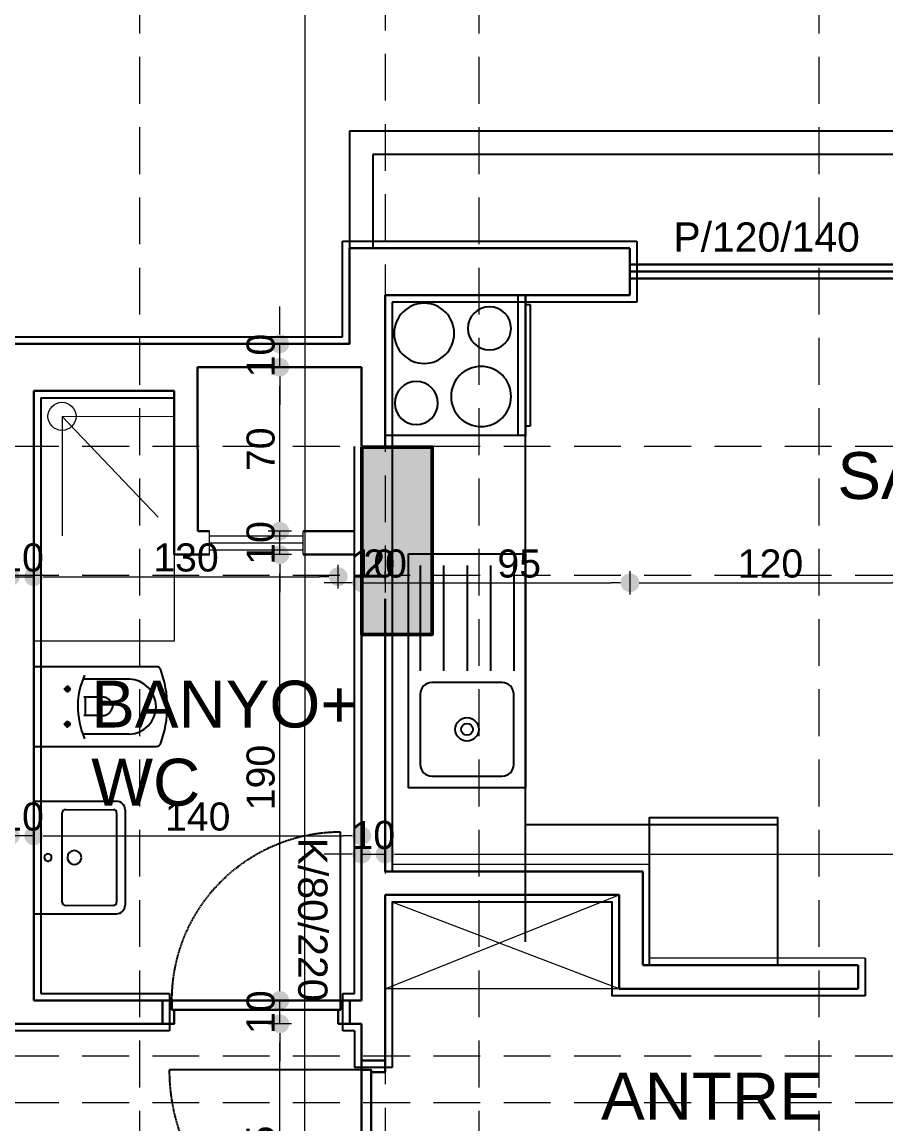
# Model space of a CAD drawing. Header units: millimetres. Extents: x 38129 to 72024, y -56282 to 16512.
# Drawn here: x 51623.5 to 51992.4, y -43539.3 to -43068.8 of the extents above; entities that cross this region are included whole.
import ezdxf

# ---------------------------------------------------------------- set-up
doc = ezdxf.new("R2010")
doc.units = ezdxf.units.MM
doc.linetypes.add('CENTER2', pattern=[1.125, 0.75, -0.125, 0.125, -0.125])
doc.linetypes.add('HIDDEN', pattern=[0.375, 0.25, -0.125])
for name, color, linetype, lineweight in [('AKS', 55, 'HIDDEN', 0), ('COLUMN4', 3, 'Continuous', 50), ('DIŞÖLÇÜ', 37, 'Continuous', 0), ('DUVAR', 255, 'Continuous', 30), ('KAPI', 4, 'Continuous', 30), ('mahal', 7, 'Continuous', 5), ('pencere', 195, 'Continuous', 30), ('pencere+KAPI', 1, 'Continuous', 0), ('TARAMA', 252, 'Continuous', 0), ('ölçü İÇ', 31, 'Continuous', 0)]:
    doc.layers.add(name, color=color, linetype=linetype, lineweight=lineweight)
for name, color, linetype in [('balkon', 171, 'Continuous'), ('HIDDEN', 1, 'HIDDEN'), ('sıva', 41, 'Continuous'), ('tefriş', 42, 'Continuous')]:
    doc.layers.add(name, color=color, linetype=linetype)
doc.styles.add('icdisolcu_yazi', font='arial.ttf')
doc.styles.get("Standard").update_dxf_attribs({"font": 'arial.ttf'})
doc.styles.add('style1', font='arial.ttf')
doc.dimstyles.new('İç Ölçü', dxfattribs={"dimtxt": 12, "dimasz": 8, "dimexe": 5, "dimexo": 0, "dimgap": 2, "dimtad": 1, "dimdec": 0, "dimzin": 12, "dimdsep": 46, "dimtxsty": 'icdisolcu_yazi', "dimblk": 'DOT', "dimcen": 8, "dimdle": 5, "dimclrd": 256, "dimclre": 256, "dimclrt": 7, "dimadec": 0, "dimazin": 3, "dimtfac": 1, "dimtdec": 0, "dimtix": 1, "dimtmove": 2, "dimatfit": 3, "dimldrblk": 'DOT', "dimfxl": 0, "dimtolj": 1, "dimtzin": 0, "dimlwd": -1, "dimlwe": -1, "dimarcsym": 0})

# ---------------------------------------------------------------- blocks, each defined once
blk = doc.blocks.new('SINK_100x50')
for p, q in [((95, -10), (50, -10)), ((95, -20), (50, -20)), ((95, -30), (50, -30)), ((95, -40), (50, -40))]:
    blk.add_line(p, q)
blk.add_lwpolyline([(100, -5), (100, -55), (0, -55), (0, -5)], close=True)
blk.add_lwpolyline([(5, -15), (5, -45, 0.414214), (10, -50), (40, -50, 0.414214), (45, -45), (45, -15, 0.414214), (40, -10), (10, -10, 0.414214)], format="xyb", close=True)
blk.add_lwpolyline([(95, -50), (50, -50)])
for radius in [5, 2.5]:
    blk.add_circle((25, -30), radius)
blk = doc.blocks.new('OVEN_60-60')
for p, q in [((60, 0), (0, 0)), ((0, 0), (0, -60)), ((60, -60), (60, 0)), ((0, -56.74), (60, -56.74)), ((0, -60), (60, -60)), ((4, -60), (4, -62)), ((56, -62), (56, -60)), ((4, -62), (56, -62))]:
    blk.add_line(p, q)
for centre, radius in [((16.35, -16.7), 12.84), ((46.12, -13.34), 9.22), ((43.3, -41), 12.84), ((14.22, -44.59), 9.22)]:
    blk.add_circle(centre, radius)
blk = doc.blocks.new('*U9')
for p, q in [((4, 0), (0, 0)), ((86, 0), (90, 0))]:
    blk.add_line(p, q)
blk.add_lwpolyline([(4, 0), (86, 0), (86, -4), (4, -4)], close=True)
for points in [[(0, -10), (5, -10), (5, -4)], [(90, -10), (85, -10), (85, -4)]]:
    blk.add_lwpolyline(points)
at = {"layer": 'DUVAR'}
for p, q in [((0, 0), (0, -10)), ((90, 0), (90, -10))]:
    blk.add_line(p, q, dxfattribs=at)
at = {"layer": 'HIDDEN'}
blk.add_line((4, 0), (4, 82), dxfattribs=at)
blk.add_arc((4, 0), 82, 360, 90, dxfattribs=at)
blk = doc.blocks.new('_Dot')
at = {"color": 0, "lineweight": -2}
blk.add_line((-0.5, 0), (-1, 0), dxfattribs=at)
at = {"color": 0, "lineweight": 30, "const_width": 0.5}
blk.add_lwpolyline([(-0.25, 0, 1), (0.25, 0, 1)], format="xyb", close=True, dxfattribs=at)
blk = doc.blocks.new('*D1491')
at = {"layer": 'Defpoints', "color": 0, "lineweight": 120, "transparency": 16777216}
for p in [(51733.57, -43496.57), (51763.53, -43496.57), (51773.57, -43611.43)]:
    blk.add_point(p, dxfattribs=at)
at = {"layer": 'ölçü İÇ', "transparency": 16777216}
for p, q in [((51738.57, -43496.57), (51728.57, -43496.57)), ((51738.57, -43611.43), (51728.57, -43611.43))]:
    blk.add_line(p, q, dxfattribs=at)
at = {"layer": 'ölçü İÇ', "linetype": 'Continuous', "transparency": 16777216}
blk.add_line((51733.57, -43603.43), (51733.57, -43504.57), dxfattribs=at)
at = {"layer": 'ölçü İÇ', "transparency": 16777216, "xscale": 8, "yscale": 8, "zscale": 8}
for p, rotation in [((51733.57, -43496.57), 90), ((51733.57, -43611.43), 270)]:
    blk.add_blockref('_Dot', p, dxfattribs=dict(at, rotation=rotation))
at = {"layer": 'ölçü İÇ', "color": 7, "transparency": 16777216, "insert": (51725.45, -43554), "char_height": 12, "attachment_point": 5, "rotation": 90, "style": 'icdisolcu_yazi'}
blk.add_mtext('\\A1;115', dxfattribs=at)
blk = doc.blocks.new('*D1504')
at = {"layer": 'Defpoints', "color": 0, "lineweight": 120, "transparency": 16777216}
for p in [(51788.53, -43308.24), (51788.53, -43308.24), (51768.53, -43310.11)]:
    blk.add_point(p, dxfattribs=at)
at = {"layer": 'ölçü İÇ', "transparency": 16777216}
for p, q in [((51768.53, -43310.11), (51768.53, -43303.24)), ((51788.53, -43308.24), (51788.53, -43303.24))]:
    blk.add_line(p, q, dxfattribs=at)
at = {"layer": 'ölçü İÇ', "linetype": 'Continuous', "transparency": 16777216}
for p, q in [((51760.53, -43308.24), (51752.53, -43308.24)), ((51768.53, -43308.24), (51788.53, -43308.24)), ((51796.53, -43308.24), (51804.53, -43308.24))]:
    blk.add_line(p, q, dxfattribs=at)
at = {"layer": 'ölçü İÇ', "transparency": 16777216, "xscale": 8, "yscale": 8, "zscale": 8}
blk.add_blockref('_Dot', (51768.53, -43308.24), dxfattribs=at)
at = {"layer": 'ölçü İÇ', "transparency": 16777216, "xscale": 8, "yscale": 8, "zscale": 8, "rotation": 180}
blk.add_blockref('_Dot', (51788.53, -43308.24), dxfattribs=at)
at = {"layer": 'ölçü İÇ', "color": 7, "transparency": 16777216, "insert": (51778.53, -43300.12), "char_height": 12, "attachment_point": 5, "style": 'icdisolcu_yazi'}
blk.add_mtext('\\A1;20', dxfattribs=at)
blk = doc.blocks.new('*D1505')
at = {"layer": 'Defpoints', "color": 0, "lineweight": 120, "transparency": 16777216}
for p in [(51883.09, -43135.41), (51788.53, -43308.24), (51883.09, -43308.24)]:
    blk.add_point(p, dxfattribs=at)
at = {"layer": 'ölçü İÇ', "transparency": 16777216}
for p, q in [((51788.53, -43308.24), (51788.53, -43303.24)), ((51883.09, -43303.24), (51883.09, -43313.24))]:
    blk.add_line(p, q, dxfattribs=at)
at = {"layer": 'ölçü İÇ', "linetype": 'Continuous', "transparency": 16777216}
blk.add_line((51796.53, -43308.24), (51875.09, -43308.24), dxfattribs=at)
at = {"layer": 'ölçü İÇ', "transparency": 16777216, "xscale": 8, "yscale": 8, "zscale": 8, "rotation": 180}
blk.add_blockref('_Dot', (51788.53, -43308.24), dxfattribs=at)
at = {"layer": 'ölçü İÇ', "transparency": 16777216, "xscale": 8, "yscale": 8, "zscale": 8}
blk.add_blockref('_Dot', (51883.09, -43308.24), dxfattribs=at)
at = {"layer": 'ölçü İÇ', "color": 7, "transparency": 16777216, "insert": (51835.81, -43300.12), "char_height": 12, "attachment_point": 5, "style": 'icdisolcu_yazi'}
blk.add_mtext('\\A1;95', dxfattribs=at)
blk = doc.blocks.new('*D1506')
at = {"layer": 'Defpoints', "color": 0, "lineweight": 120, "transparency": 16777216}
for p in [(51883.09, -43135.41), (52003.09, -43135.41), (52003.09, -43308.24)]:
    blk.add_point(p, dxfattribs=at)
at = {"layer": 'ölçü İÇ', "transparency": 16777216}
for p, q in [((51883.09, -43303.24), (51883.09, -43313.24)), ((52003.09, -43303.24), (52003.09, -43313.24))]:
    blk.add_line(p, q, dxfattribs=at)
at = {"layer": 'ölçü İÇ', "linetype": 'Continuous', "transparency": 16777216}
blk.add_line((51891.09, -43308.24), (51995.09, -43308.24), dxfattribs=at)
at = {"layer": 'ölçü İÇ', "transparency": 16777216, "xscale": 8, "yscale": 8, "zscale": 8, "rotation": 180}
blk.add_blockref('_Dot', (51883.09, -43308.24), dxfattribs=at)
at = {"layer": 'ölçü İÇ', "transparency": 16777216, "xscale": 8, "yscale": 8, "zscale": 8}
blk.add_blockref('_Dot', (52003.09, -43308.24), dxfattribs=at)
at = {"layer": 'ölçü İÇ', "color": 7, "transparency": 16777216, "insert": (51943.09, -43300.12), "char_height": 12, "attachment_point": 5, "style": 'icdisolcu_yazi'}
blk.add_mtext('\\A1;120', dxfattribs=at)
blk = doc.blocks.new('*D1513')
at = {"layer": 'Defpoints', "color": 0, "lineweight": 120, "transparency": 16777216}
for p in [(51768.53, -43424.12), (51778.53, -43424.12), (51778.53, -43424.12)]:
    blk.add_point(p, dxfattribs=at)
at = {"layer": 'ölçü İÇ', "transparency": 16777216}
for p, q in [((51768.53, -43424.12), (51768.53, -43419.12)), ((51778.53, -43424.12), (51778.53, -43419.12))]:
    blk.add_line(p, q, dxfattribs=at)
at = {"layer": 'ölçü İÇ', "linetype": 'Continuous', "transparency": 16777216}
for p, q in [((51760.53, -43424.12), (51752.53, -43424.12)), ((51768.53, -43424.12), (51778.53, -43424.12)), ((51786.53, -43424.12), (51794.53, -43424.12))]:
    blk.add_line(p, q, dxfattribs=at)
at = {"layer": 'ölçü İÇ', "transparency": 16777216, "xscale": 8, "yscale": 8, "zscale": 8}
blk.add_blockref('_Dot', (51768.53, -43424.12), dxfattribs=at)
at = {"layer": 'ölçü İÇ', "transparency": 16777216, "xscale": 8, "yscale": 8, "zscale": 8, "rotation": 180}
blk.add_blockref('_Dot', (51778.53, -43424.12), dxfattribs=at)
at = {"layer": 'ölçü İÇ', "color": 7, "transparency": 16777216, "insert": (51773.53, -43416), "char_height": 12, "attachment_point": 5, "style": 'icdisolcu_yazi'}
blk.add_mtext('\\A1;10', dxfattribs=at)
blk = doc.blocks.new('*D1514')
at = {"layer": 'Defpoints', "color": 0, "lineweight": 120, "transparency": 16777216}
for p in [(52348.53, -43350.12), (51778.53, -43424.12), (52348.53, -43424.12)]:
    blk.add_point(p, dxfattribs=at)
at = {"layer": 'ölçü İÇ', "transparency": 16777216}
for p, q in [((51778.53, -43424.12), (51778.53, -43419.12)), ((52348.53, -43419.12), (52348.53, -43429.12))]:
    blk.add_line(p, q, dxfattribs=at)
at = {"layer": 'ölçü İÇ', "linetype": 'Continuous', "transparency": 16777216}
blk.add_line((51786.53, -43424.12), (52340.53, -43424.12), dxfattribs=at)
at = {"layer": 'ölçü İÇ', "transparency": 16777216, "xscale": 8, "yscale": 8, "zscale": 8, "rotation": 180}
blk.add_blockref('_Dot', (51778.53, -43424.12), dxfattribs=at)
at = {"layer": 'ölçü İÇ', "transparency": 16777216, "xscale": 8, "yscale": 8, "zscale": 8}
blk.add_blockref('_Dot', (52348.53, -43424.12), dxfattribs=at)
at = {"layer": 'ölçü İÇ', "color": 7, "transparency": 16777216, "insert": (52063.53, -43416), "char_height": 12, "attachment_point": 5, "style": 'icdisolcu_yazi'}
blk.add_mtext('\\A1;570', dxfattribs=at)
blk = doc.blocks.new('*D1720')
at = {"layer": 'Defpoints', "color": 0, "lineweight": 120, "transparency": 16777216}
for p in [(51733.57, -43486.59), (51763.53, -43486.59), (51763.53, -43496.57)]:
    blk.add_point(p, dxfattribs=at)
at = {"layer": 'ölçü İÇ', "linetype": 'Continuous', "transparency": 16777216}
for p, q in [((51733.57, -43478.59), (51733.57, -43470.59)), ((51733.57, -43496.57), (51733.57, -43486.59)), ((51733.57, -43504.57), (51733.57, -43512.57))]:
    blk.add_line(p, q, dxfattribs=at)
at = {"layer": 'ölçü İÇ', "transparency": 16777216}
for p, q in [((51738.57, -43486.59), (51728.57, -43486.59)), ((51738.57, -43496.57), (51728.57, -43496.57))]:
    blk.add_line(p, q, dxfattribs=at)
at = {"layer": 'ölçü İÇ', "transparency": 16777216, "xscale": 8, "yscale": 8, "zscale": 8}
for p, rotation in [((51733.57, -43486.59), 270), ((51733.57, -43496.57), 90)]:
    blk.add_blockref('_Dot', p, dxfattribs=dict(at, rotation=rotation))
at = {"layer": 'ölçü İÇ', "color": 7, "transparency": 16777216, "insert": (51725.45, -43491.58), "char_height": 12, "attachment_point": 5, "rotation": 90, "style": 'icdisolcu_yazi'}
blk.add_mtext('\\A1;10', dxfattribs=at)
blk = doc.blocks.new('*D1721')
at = {"layer": 'Defpoints', "color": 0, "lineweight": 120, "transparency": 16777216}
for p in [(51618.53, -43305.66), (51628.53, -43305.66), (51628.53, -43308.24)]:
    blk.add_point(p, dxfattribs=at)
at = {"layer": 'ölçü İÇ', "transparency": 16777216}
for p, q in [((51618.53, -43305.66), (51618.53, -43300.66)), ((51628.53, -43308.24), (51628.53, -43300.66))]:
    blk.add_line(p, q, dxfattribs=at)
at = {"layer": 'ölçü İÇ', "linetype": 'Continuous', "transparency": 16777216}
for p, q in [((51610.53, -43305.66), (51602.53, -43305.66)), ((51618.53, -43305.66), (51628.53, -43305.66)), ((51636.53, -43305.66), (51644.53, -43305.66))]:
    blk.add_line(p, q, dxfattribs=at)
at = {"layer": 'ölçü İÇ', "transparency": 16777216, "xscale": 8, "yscale": 8, "zscale": 8}
blk.add_blockref('_Dot', (51618.53, -43305.66), dxfattribs=at)
at = {"layer": 'ölçü İÇ', "transparency": 16777216, "xscale": 8, "yscale": 8, "zscale": 8, "rotation": 180}
blk.add_blockref('_Dot', (51628.53, -43305.66), dxfattribs=at)
at = {"layer": 'ölçü İÇ', "color": 7, "transparency": 16777216, "insert": (51623.53, -43297.53), "char_height": 12, "attachment_point": 5, "style": 'icdisolcu_yazi'}
blk.add_mtext('\\A1;10', dxfattribs=at)
blk = doc.blocks.new('*D1738')
at = {"layer": 'Defpoints', "color": 0, "lineweight": 120, "transparency": 16777216}
for p in [(51618.53, -43416.28), (51618.53, -43416.33), (51628.53, -43416.28)]:
    blk.add_point(p, dxfattribs=at)
at = {"layer": 'TARAMA', "transparency": 16777216}
for p, q in [((51618.53, -43416.33), (51618.53, -43411.28)), ((51628.53, -43416.28), (51628.53, -43411.28))]:
    blk.add_line(p, q, dxfattribs=at)
at = {"layer": 'TARAMA', "linetype": 'Continuous', "transparency": 16777216}
for p, q in [((51610.53, -43416.28), (51602.53, -43416.28)), ((51628.53, -43416.28), (51618.53, -43416.28)), ((51636.53, -43416.28), (51644.53, -43416.28))]:
    blk.add_line(p, q, dxfattribs=at)
at = {"layer": 'TARAMA', "transparency": 16777216, "xscale": 8, "yscale": 8, "zscale": 8}
blk.add_blockref('_Dot', (51618.53, -43416.28), dxfattribs=at)
at = {"layer": 'TARAMA', "transparency": 16777216, "xscale": 8, "yscale": 8, "zscale": 8, "rotation": 180}
blk.add_blockref('_Dot', (51628.53, -43416.28), dxfattribs=at)
at = {"layer": 'TARAMA', "color": 7, "transparency": 16777216, "insert": (51623.53, -43408.15), "char_height": 12, "attachment_point": 5, "style": 'icdisolcu_yazi'}
blk.add_mtext('\\A1;10', dxfattribs=at)
blk = doc.blocks.new('*D1747')
at = {"layer": 'Defpoints', "color": 0, "lineweight": 120, "transparency": 16777216}
for p in [(51778.54, -43308.24), (51778.54, -43308.24), (51768.54, -43310.11)]:
    blk.add_point(p, dxfattribs=at)
at = {"layer": 'ölçü İÇ', "transparency": 16777216}
for p, q in [((51768.54, -43310.11), (51768.54, -43303.24)), ((51778.54, -43308.24), (51778.54, -43303.24))]:
    blk.add_line(p, q, dxfattribs=at)
at = {"layer": 'ölçü İÇ', "linetype": 'Continuous', "transparency": 16777216}
for p, q in [((51760.54, -43308.24), (51752.54, -43308.24)), ((51768.54, -43308.24), (51778.54, -43308.24)), ((51786.54, -43308.24), (51794.54, -43308.24))]:
    blk.add_line(p, q, dxfattribs=at)
at = {"layer": 'ölçü İÇ', "transparency": 16777216, "xscale": 8, "yscale": 8, "zscale": 8}
blk.add_blockref('_Dot', (51768.54, -43308.24), dxfattribs=at)
at = {"layer": 'ölçü İÇ', "transparency": 16777216, "xscale": 8, "yscale": 8, "zscale": 8, "rotation": 180}
blk.add_blockref('_Dot', (51778.54, -43308.24), dxfattribs=at)
at = {"layer": 'ölçü İÇ', "color": 7, "transparency": 16777216, "insert": (51773.54, -43300.12), "char_height": 12, "attachment_point": 5, "style": 'icdisolcu_yazi'}
blk.add_mtext('\\A1;10', dxfattribs=at)
blk = doc.blocks.new('*D1748')
at = {"layer": 'Defpoints', "color": 0, "lineweight": 120, "transparency": 16777216}
for p in [(51768.54, -43424.12), (51778.54, -43424.12), (51778.54, -43424.12)]:
    blk.add_point(p, dxfattribs=at)
at = {"layer": 'ölçü İÇ', "transparency": 16777216}
for p, q in [((51768.54, -43424.12), (51768.54, -43419.12)), ((51778.54, -43424.12), (51778.54, -43419.12))]:
    blk.add_line(p, q, dxfattribs=at)
at = {"layer": 'ölçü İÇ', "linetype": 'Continuous', "transparency": 16777216}
for p, q in [((51760.54, -43424.12), (51752.54, -43424.12)), ((51768.54, -43424.12), (51778.54, -43424.12)), ((51786.54, -43424.12), (51794.54, -43424.12))]:
    blk.add_line(p, q, dxfattribs=at)
at = {"layer": 'ölçü İÇ', "transparency": 16777216, "xscale": 8, "yscale": 8, "zscale": 8}
blk.add_blockref('_Dot', (51768.54, -43424.12), dxfattribs=at)
at = {"layer": 'ölçü İÇ', "transparency": 16777216, "xscale": 8, "yscale": 8, "zscale": 8, "rotation": 180}
blk.add_blockref('_Dot', (51778.54, -43424.12), dxfattribs=at)
at = {"layer": 'ölçü İÇ', "color": 7, "transparency": 16777216, "insert": (51773.54, -43416), "char_height": 12, "attachment_point": 5, "style": 'icdisolcu_yazi'}
blk.add_mtext('\\A1;10', dxfattribs=at)
blk = doc.blocks.new('duravit-caro-asma-62')
for p, q in [((-458.1, 117.6), (-259.3, 117.6)), ((-387, 1), (-387.6, -2.9)), ((-386.1, 4.7), (-387, 1)), ((-385, 8.2), (-386.1, 4.7)), ((-383.7, 11.7), (-385, 8.2)), ((-382.1, 15), (-383.7, 11.7)), ((-380.3, 18.1), (-382.1, 15)), ((-378.3, 21.1), (-380.3, 18.1)), ((-376.1, 23.8), (-378.3, 21.1)), ((-373.7, 26.4), (-376.1, 23.8)), ((-371.1, 28.7), (-373.7, 26.4)), ((-368.2, 30.8), (-371.1, 28.7)), ((-365.2, 32.7), (-368.2, 30.8)), ((-362, 34.3), (-365.2, 32.7)), ((-358.6, 35.7), (-362, 34.3)), ((-355, 36.8), (-358.6, 35.7)), ((-351.2, 37.5), (-355, 36.8)), ((-347.3, 38), (-351.2, 37.5)), ((-343.1, 38.2), (-347.3, 38)), ((-344.1, 38.2), (-264.1, 38.2)), ((-271.2, 37.2), (-271.2, -41.8)), ((-388, -6.8), (-388.1, -6.8)), ((-388.1, -6.8), (-388, -10.8)), ((-387.6, -2.9), (-388, -6.8)), ((-388, -10.8), (-387.6, -14.7)), ((-387.6, -14.7), (-386.9, -10.6)), ((-386.9, -10.6), (-386, -14.3)), ((-386, -14.3), (-384.8, -10)), ((-384.8, -10), (-383.4, -13.5)), ((-383.4, -13.5), (-381.8, -16.8)), ((-381.8, -16.8), (-379.9, -20)), ((-379.9, -20), (-377.8, -23.1)), ((-377.8, -23.1), (-375.5, -25.9)), ((-375.5, -25.9), (-372.9, -28.5)), ((-372.9, -28.5), (-370.2, -30.9)), ((-370.2, -30.9), (-367.2, -33.1)), ((-367.2, -33.1), (-364.1, -35.1)), ((-364.1, -35.1), (-360.7, -36.7)), ((-360.7, -36.7), (-357.2, -38.2)), ((-357.2, -38.2), (-353.4, -39.3)), ((-353.4, -39.3), (-349.5, -40.1)), ((-349.5, -40.1), (-345.4, -40.6)), ((-345.4, -40.6), (-341.1, -40.8)), ((-264.1, -41.8), (-340.1, -41.8)), ((-458.1, -117.6), (-260.9, -117.6))]:
    blk.add_line(p, q)
at = {"color": 4, "linetype": 'CENTER2', "ltscale": 30}
for p, q in [((-208.9, 75), (-176.5, 75)), ((-193.4, 90.5), (-193.4, 57.4)), ((-208.9, -75), (-176.5, -75)), ((-193.4, -90.5), (-193.4, -57.4))]:
    blk.add_line(p, q, dxfattribs=at)
blk.add_lwpolyline([(-50, 165, 0.414214), (-55, 170), (-573.2, 170, 0.320013), (-592.1, 156.5, 0.178212), (-592.1, -156.5, 0.320013), (-573.2, -170), (-55, -170, 0.414214), (-50, -165)], format="xyb", close=True)
for centre in [(-193.4, 75), (-193.4, -75)]:
    blk.add_circle(centre, 10)
for centre, radius, start, end in [((-454.3, 0), 117.7, 91.839, 268.161), ((-598.4, -3.9), 360.4, 359.6639, 23.2064), ((-541.7, -3.9), 303.7, 334.6873, 359.5949)]:
    blk.add_arc(centre, radius, start, end)
blk = doc.blocks.new('A$C5F901649')
at = {"layer": 'tefriş'}
for p, q in [((3, 32.48), (37, 32.48)), ((0, 0), (0, 29.48)), ((2.97, 11.25), (3, 28.35)), ((4.12, 29.48), (35.88, 29.48)), ((37.03, 11.25), (37, 28.35)), ((40, 0), (40, 29.48)), ((35.91, 10.13), (4.09, 10.13)), ((0, 0), (20, 0)), ((40, 0), (20, 0))]:
    blk.add_line(p, q, dxfattribs=at)
for centre, radius, start, end in [((3, 29.48), 3, 90, 180), ((37, 29.48), 3, 0, 90), ((4.12, 28.35), 1.13, 90, 179.9238), ((35.88, 28.35), 1.13, 0.0762, 90), ((20, 14.45), 2.48, 90, 270), ((20, 14.45), 2.48, 270, 90), ((4.09, 11.25), 1.13, 179.9238, 270), ((35.91, 11.25), 1.13, 270, 0.0762), ((20, 5.05), 1.31, 90, 270), ((20, 5.05), 1.31, 270, 90)]:
    blk.add_arc(centre, radius, start, end, dxfattribs=at)
blk = doc.blocks.new('*U8')
for p, q in [((4, 0), (0, 0)), ((76, 0), (80, 0))]:
    blk.add_line(p, q)
blk.add_lwpolyline([(4, 0), (76, 0), (76, -4), (4, -4)], close=True)
for points in [[(0, -9.98), (5, -9.98), (5, -4)], [(80, -9.98), (75, -9.98), (75, -4)]]:
    blk.add_lwpolyline(points)
at = {"layer": 'DUVAR'}
for p, q in [((0, 0), (0, -9.98)), ((80, 0), (80, -9.98))]:
    blk.add_line(p, q, dxfattribs=at)
at = {"layer": 'HIDDEN'}
blk.add_line((4, 0), (4, 72), dxfattribs=at)
blk.add_arc((4, 0), 72, 0, 90, dxfattribs=at)
blk = doc.blocks.new('*D1749')
at = {"layer": 'Defpoints', "color": 0, "lineweight": 120, "transparency": 16777216}
for p in [(51733.58, -43486.59), (51763.54, -43486.59), (51763.54, -43496.57)]:
    blk.add_point(p, dxfattribs=at)
at = {"layer": 'ölçü İÇ', "linetype": 'Continuous', "transparency": 16777216}
for p, q in [((51733.58, -43478.59), (51733.58, -43470.59)), ((51733.58, -43496.57), (51733.58, -43486.59)), ((51733.58, -43504.57), (51733.58, -43512.57))]:
    blk.add_line(p, q, dxfattribs=at)
at = {"layer": 'ölçü İÇ', "transparency": 16777216}
for p, q in [((51738.58, -43486.59), (51728.58, -43486.59)), ((51738.58, -43496.57), (51728.58, -43496.57))]:
    blk.add_line(p, q, dxfattribs=at)
at = {"layer": 'ölçü İÇ', "transparency": 16777216, "xscale": 8, "yscale": 8, "zscale": 8}
for p, rotation in [((51733.58, -43486.59), 270), ((51733.58, -43496.57), 90)]:
    blk.add_blockref('_Dot', p, dxfattribs=dict(at, rotation=rotation))
at = {"layer": 'ölçü İÇ', "color": 7, "transparency": 16777216, "insert": (51725.46, -43491.58), "char_height": 12, "attachment_point": 5, "rotation": 90, "style": 'icdisolcu_yazi'}
blk.add_mtext('\\A1;10', dxfattribs=at)
blk = doc.blocks.new('*D1750')
at = {"layer": 'Defpoints', "color": 0, "lineweight": 120, "transparency": 16777216}
for p in [(51628.54, -43416.28), (51768.54, -43416.28), (51768.54, -43416.28)]:
    blk.add_point(p, dxfattribs=at)
at = {"layer": 'ölçü İÇ', "transparency": 16777216}
for p, q in [((51628.54, -43416.28), (51628.54, -43411.28)), ((51768.54, -43416.28), (51768.54, -43411.28))]:
    blk.add_line(p, q, dxfattribs=at)
at = {"layer": 'ölçü İÇ', "linetype": 'Continuous', "transparency": 16777216}
blk.add_line((51636.54, -43416.28), (51760.54, -43416.28), dxfattribs=at)
at = {"layer": 'ölçü İÇ', "transparency": 16777216, "xscale": 8, "yscale": 8, "zscale": 8, "rotation": 180}
blk.add_blockref('_Dot', (51628.54, -43416.28), dxfattribs=at)
at = {"layer": 'ölçü İÇ', "transparency": 16777216, "xscale": 8, "yscale": 8, "zscale": 8}
blk.add_blockref('_Dot', (51768.54, -43416.28), dxfattribs=at)
at = {"layer": 'ölçü İÇ', "color": 7, "transparency": 16777216, "insert": (51698.54, -43408.15), "char_height": 12, "attachment_point": 5, "style": 'icdisolcu_yazi'}
blk.add_mtext('\\A1;140', dxfattribs=at)
blk = doc.blocks.new('*D1751')
at = {"layer": 'Defpoints', "color": 0, "lineweight": 120, "transparency": 16777216}
for p in [(51733.58, -43296.25), (51742.08, -43296.25), (51763.54, -43486.59)]:
    blk.add_point(p, dxfattribs=at)
at = {"layer": 'ölçü İÇ', "transparency": 16777216}
for p, q in [((51738.58, -43296.25), (51728.58, -43296.25)), ((51738.58, -43486.59), (51728.58, -43486.59))]:
    blk.add_line(p, q, dxfattribs=at)
at = {"layer": 'ölçü İÇ', "linetype": 'Continuous', "transparency": 16777216}
blk.add_line((51733.58, -43478.59), (51733.58, -43304.25), dxfattribs=at)
at = {"layer": 'ölçü İÇ', "transparency": 16777216, "xscale": 8, "yscale": 8, "zscale": 8}
for p, rotation in [((51733.58, -43296.25), 90), ((51733.58, -43486.59), 270)]:
    blk.add_blockref('_Dot', p, dxfattribs=dict(at, rotation=rotation))
at = {"layer": 'ölçü İÇ', "color": 7, "transparency": 16777216, "insert": (51725.46, -43391.42), "char_height": 12, "attachment_point": 5, "rotation": 90, "style": 'icdisolcu_yazi'}
blk.add_mtext('\\A1;190', dxfattribs=at)
blk = doc.blocks.new('*D1752')
at = {"layer": 'Defpoints', "color": 0, "lineweight": 120, "transparency": 16777216}
for p in [(51733.58, -43286.25), (51748.27, -43286.25), (51742.08, -43296.25)]:
    blk.add_point(p, dxfattribs=at)
at = {"layer": 'ölçü İÇ', "linetype": 'Continuous', "transparency": 16777216}
for p, q in [((51733.58, -43278.25), (51733.58, -43270.25)), ((51733.58, -43296.25), (51733.58, -43286.25)), ((51733.58, -43304.25), (51733.58, -43312.25))]:
    blk.add_line(p, q, dxfattribs=at)
at = {"layer": 'ölçü İÇ', "transparency": 16777216}
for p, q in [((51738.58, -43286.25), (51728.58, -43286.25)), ((51738.58, -43296.25), (51728.58, -43296.25))]:
    blk.add_line(p, q, dxfattribs=at)
at = {"layer": 'ölçü İÇ', "transparency": 16777216, "xscale": 8, "yscale": 8, "zscale": 8}
for p, rotation in [((51733.58, -43286.25), 270), ((51733.58, -43296.25), 90)]:
    blk.add_blockref('_Dot', p, dxfattribs=dict(at, rotation=rotation))
at = {"layer": 'ölçü İÇ', "color": 7, "transparency": 16777216, "insert": (51725.46, -43291.25), "char_height": 12, "attachment_point": 5, "rotation": 90, "style": 'icdisolcu_yazi'}
blk.add_mtext('\\A1;10', dxfattribs=at)
blk = doc.blocks.new('*D1753')
at = {"layer": 'Defpoints', "color": 0, "lineweight": 120, "transparency": 16777216}
for p in [(51733.58, -43216.25), (51746.04, -43216.25), (51748.27, -43286.25)]:
    blk.add_point(p, dxfattribs=at)
at = {"layer": 'ölçü İÇ', "transparency": 16777216}
for p, q in [((51738.58, -43216.25), (51728.58, -43216.25)), ((51738.58, -43286.25), (51728.58, -43286.25))]:
    blk.add_line(p, q, dxfattribs=at)
at = {"layer": 'ölçü İÇ', "linetype": 'Continuous', "transparency": 16777216}
blk.add_line((51733.58, -43278.25), (51733.58, -43224.25), dxfattribs=at)
at = {"layer": 'ölçü İÇ', "transparency": 16777216, "xscale": 8, "yscale": 8, "zscale": 8}
for p, rotation in [((51733.58, -43216.25), 90), ((51733.58, -43286.25), 270)]:
    blk.add_blockref('_Dot', p, dxfattribs=dict(at, rotation=rotation))
at = {"layer": 'ölçü İÇ', "color": 7, "transparency": 16777216, "insert": (51725.46, -43251.25), "char_height": 12, "attachment_point": 5, "rotation": 90, "style": 'icdisolcu_yazi'}
blk.add_mtext('\\A1;70', dxfattribs=at)
blk = doc.blocks.new('*D1754')
at = {"layer": 'Defpoints', "color": 0, "lineweight": 120, "transparency": 16777216}
for p in [(51733.58, -43206.25), (51742.08, -43206.25), (51746.04, -43216.25)]:
    blk.add_point(p, dxfattribs=at)
at = {"layer": 'ölçü İÇ', "linetype": 'Continuous', "transparency": 16777216}
for p, q in [((51733.58, -43198.25), (51733.58, -43190.25)), ((51733.58, -43216.25), (51733.58, -43206.25)), ((51733.58, -43224.25), (51733.58, -43232.25))]:
    blk.add_line(p, q, dxfattribs=at)
at = {"layer": 'ölçü İÇ', "transparency": 16777216}
for p, q in [((51738.58, -43206.25), (51728.58, -43206.25)), ((51738.58, -43216.25), (51728.58, -43216.25))]:
    blk.add_line(p, q, dxfattribs=at)
at = {"layer": 'ölçü İÇ', "transparency": 16777216, "xscale": 8, "yscale": 8, "zscale": 8}
for p, rotation in [((51733.58, -43206.25), 270), ((51733.58, -43216.25), 90)]:
    blk.add_blockref('_Dot', p, dxfattribs=dict(at, rotation=rotation))
at = {"layer": 'ölçü İÇ', "color": 7, "transparency": 16777216, "insert": (51725.46, -43211.25), "char_height": 12, "attachment_point": 5, "rotation": 90, "style": 'icdisolcu_yazi'}
blk.add_mtext('\\A1;10', dxfattribs=at)
blk = doc.blocks.new('*D1755')
at = {"layer": 'Defpoints', "color": 0, "lineweight": 120, "transparency": 16777216}
for p in [(51628.54, -43308.24), (51758.54, -43305.66), (51758.54, -43312.09)]:
    blk.add_point(p, dxfattribs=at)
at = {"layer": 'DIŞÖLÇÜ', "transparency": 16777216}
for p, q in [((51628.54, -43308.24), (51628.54, -43300.66)), ((51758.54, -43310.66), (51758.54, -43300.66))]:
    blk.add_line(p, q, dxfattribs=at)
at = {"layer": 'DIŞÖLÇÜ', "linetype": 'Continuous', "transparency": 16777216}
blk.add_line((51636.54, -43305.66), (51750.54, -43305.66), dxfattribs=at)
at = {"layer": 'DIŞÖLÇÜ', "transparency": 16777216, "xscale": 8, "yscale": 8, "zscale": 8, "rotation": 180}
blk.add_blockref('_Dot', (51628.54, -43305.66), dxfattribs=at)
at = {"layer": 'DIŞÖLÇÜ', "transparency": 16777216, "xscale": 8, "yscale": 8, "zscale": 8}
blk.add_blockref('_Dot', (51758.54, -43305.66), dxfattribs=at)
at = {"layer": 'DIŞÖLÇÜ', "color": 7, "transparency": 16777216, "insert": (51693.54, -43297.53), "char_height": 12, "attachment_point": 5, "style": 'icdisolcu_yazi'}
blk.add_mtext('\\A1;130', dxfattribs=at)
blk = doc.blocks.new('wertertw')
at = {"layer": 'TARAMA', "lineweight": -3}
h = blk.add_hatch(dxfattribs=at)
h.set_pattern_fill('ANSI33', color=256, scale=2.5, style=0)
h.set_pattern_definition([(45, (-86643.698, -32547.66), (-11.2253202, 11.2253202), []), (45, (-86632.472, -32547.66), (-11.2253202, 11.2253202), [7.9375, -3.96875])])
h.paths.add_polyline_path([(-616.25, 351.94), (-616.25, -88.06), (-306.25, -88.06), (-306.25, -68.06), (-596.25, -68.06), (-596.25, 331.94), (-306.25, 331.94), (-306.25, 351.94)])
h.paths.add_polyline_path([(38.75, -338.06), (78.75, -338.06), (78.75, -378.06), (38.75, -378.06)])
h.paths.add_polyline_path([(-471.25, -318.06), (-441.25, -318.06), (-441.25, -378.06), (-471.25, -378.06)])
h.paths.add_polyline_path([(-961.25, -318.06), (-931.25, -318.06), (-931.25, -378.06), (-961.25, -378.06)])
h.paths.add_polyline_path([(343.75, -163.06), (413.75, -163.06), (413.75, -198.06), (343.75, -198.06)])
h.paths.add_polyline_path([(8.75, -163.06), (78.75, -163.06), (78.75, -198.06), (8.75, -198.06)])
h.paths.add_polyline_path([(-1036.25, -148.06), (-906.25, -148.06), (-906.25, -178.06), (-1036.25, -178.06)])
h.paths.add_polyline_path([(-976.25, 256.94), (-916.25, 256.94), (-916.25, 226.94), (-976.25, 226.94)])
h.paths.add_polyline_path([(343.75, 459.44), (413.75, 459.44), (413.75, 424.44), (343.75, 424.44)])
h.paths.add_polyline_path([(8.75, 459.44), (78.75, 459.44), (78.75, 424.44), (8.75, 424.44)])
h.paths.add_polyline_path([(-616.25, 531.94), (-306.25, 531.94), (-306.25, 511.94), (-616.25, 511.94)])
h.paths.add_polyline_path([(-976.25, 656.94), (-916.25, 656.94), (-916.25, 626.94), (-976.25, 626.94)])
h.paths.add_polyline_path([(-616.25, 971.94), (-306.25, 971.94), (-306.25, 951.94), (-616.25, 951.94)])
h.paths.add_polyline_path([(343.75, 1081.94), (413.75, 1081.94), (413.75, 1046.94), (343.75, 1046.94)])
h.paths.add_polyline_path([(8.75, 1081.94), (78.75, 1081.94), (78.75, 1046.94), (8.75, 1046.94)])
h.paths.add_polyline_path([(-1036.25, 1061.94), (-906.25, 1061.94), (-906.25, 1031.94), (-1036.25, 1031.94)])
h.paths.add_polyline_path([(-931.25, 1286.94), (-901.25, 1286.94), (-901.25, 1226.94), (-931.25, 1226.94)])
h.paths.add_polyline_path([(68.75, 1332.04), (108.75, 1332.04), (108.75, 1292.04), (68.75, 1292.04)])
h.paths.add_polyline_path([(-511.25, 1332.04), (-481.25, 1332.04), (-481.25, 1252.04), (-511.25, 1252.04)])
at = {"layer": 'COLUMN4', "color": 3}
blk.add_lwpolyline([(-511.25, 1332.04), (-481.25, 1332.04), (-481.25, 1252.04), (-511.25, 1252.04)], close=True, dxfattribs=at)

msp = doc.modelspace()

# ---------------------------------------------------------------- linework, layer by layer
at = {"layer": 'AKS', "ltscale": 80}
for p, q in [((51673.68, -42903.74), (51673.68, -45280.38)), ((51778.53, -42902.39), (51778.53, -45279.02)), ((51818.53, -42903.74), (51818.53, -45280.38)), ((51963.73, -42903.74), (51963.73, -45280.38)), ((53019.21, -43250.11), (50939.02, -43250.11)), ((53019.21, -43305.11), (50939.02, -43305.11)), ((53019.21, -43510.41), (50939.02, -43510.41)), ((53019.21, -43530.25), (50939.02, -43530.25))]:
    msp.add_line(p, q, dxfattribs=at)
at = {"layer": 'balkon'}
for p, q in [((52013.09, -43115.42), (51763.32, -43115.42)), ((51763.32, -43115.42), (51763.32, -43165.42)), ((52023.09, -43125.42), (51773.32, -43125.42)), ((51773.32, -43125.42), (51773.32, -43165.42))]:
    msp.add_line(p, q, dxfattribs=at)
at = {"layer": 'DIŞÖLÇÜ'}
for p, q in [((51640.6, -43237.2), (51688.53, -43237.19)), ((51640.6, -43237.2), (51640.6, -43288.22)), ((51640.6, -43237.2), (51681.66, -43280.22)), ((51703.54, -43296.25), (51703.54, -43286.25)), ((51703.54, -43288.25), (51743.54, -43288.25)), ((51703.54, -43288.25), (51743.54, -43288.25)), ((51743.54, -43296.25), (51743.54, -43286.25)), ((51703.54, -43291.25), (51743.54, -43291.25)), ((51703.54, -43294.25), (51743.54, -43294.25)), ((51688.54, -43296.25), (51688.54, -43333.24)), ((51688.54, -43333.24), (51628.54, -43333.24))]:
    msp.add_line(p, q, dxfattribs=at)
msp.add_circle((51640.6, -43237.2), 6, dxfattribs=at)
at = {"layer": 'DUVAR'}
for p, q in [((51883.09, -43165.42), (51883.09, -43185.41)), ((51778.53, -43250.11), (51778.53, -43185.41)), ((51698.52, -43216.25), (51768.51, -43216.25)), ((51698.54, -43286.25), (51698.52, -43216.25)), ((51723.54, -43216.25), (51768.54, -43216.25)), ((51768.51, -43216.25), (51768.54, -43250.11)), ((51628.54, -43305.11), (51628.54, -43226.25)), ((51628.54, -43226.25), (51688.52, -43226.25)), ((51688.54, -43296.25), (51688.52, -43226.25)), ((51703.54, -43286.25), (51698.54, -43286.25)), ((51765.52, -43286.25), (51743.54, -43286.25)), ((51628.54, -43486.59), (51628.54, -43296.25)), ((51703.54, -43296.25), (51688.54, -43296.25)), ((51765.52, -43296.25), (51743.54, -43296.25)), ((51778.53, -43431.57), (51778.53, -43315.11)), ((51778.54, -43431.57), (51778.54, -43315.11)), ((51768.54, -43486.59), (51768.54, -43325.09)), ((51888.53, -43431.57), (51778.53, -43431.57)), ((51888.53, -43471.57), (51888.53, -43431.57)), ((51778.53, -43471.57), (51778.53, -43441.57)), ((51778.53, -43441.57), (51778.53, -43512.21)), ((51878.53, -43441.57), (51778.53, -43441.57)), ((51778.54, -43471.57), (51778.54, -43441.57)), ((51778.54, -43481.57), (51778.54, -43441.57)), ((51878.53, -43481.57), (51878.53, -43441.57)), ((51888.53, -43471.57), (51980.5, -43471.57)), ((51980.5, -43471.57), (51980.5, -43481.57)), ((51778.54, -43481.57), (51778.54, -43512.21)), ((51878.53, -43481.57), (51980.5, -43481.57)), ((51628.54, -43486.59), (51687.54, -43486.59)), ((51758.54, -43486.59), (51768.54, -43486.59)), ((51600.53, -43496.57), (51688.53, -43496.57)), ((51758.54, -43496.57), (51768.54, -43496.57)), ((51768.53, -43496.57), (51768.53, -43512.21)), ((51768.54, -43496.57), (51768.54, -43512.21)), ((51768.53, -43512.21), (51778.53, -43512.21)), ((51768.54, -43512.21), (51778.54, -43512.21))]:
    msp.add_line(p, q, dxfattribs=at)
for points in [[(51883.09, -43165.42), (51763.32, -43165.42), (51763.32, -43206.25), (51723.53, -43206.25)], [(51883.09, -43185.41), (51778.53, -43185.41)], [(51763.33, -43206.25), (51618.54, -43206.25)]]:
    msp.add_lwpolyline(points, dxfattribs=at)
at = {"layer": 'HIDDEN'}
msp.add_arc((52079.73, -43610.43), 92, 90, 180, dxfattribs=at)
at = {"layer": 'pencere'}
for p, q in [((52003.09, -43172.41), (51883.09, -43172.41)), ((52003.09, -43175.41), (51883.09, -43175.41)), ((52003.09, -43178.41), (51883.09, -43178.41))]:
    msp.add_line(p, q, dxfattribs=at)
at = {"layer": 'pencere+KAPI', "linetype": 'HIDDEN'}
msp.add_line((51744.36, -42952.22), (51743.51, -45255.28), dxfattribs=at)
at = {"layer": 'sıva'}
for p, q in [((51760.32, -43203.25), (51760.32, -43162.42)), ((51760.32, -43162.42), (51886.09, -43162.42)), ((51886.09, -43162.42), (51886.09, -43188.41)), ((51886.09, -43188.41), (51781.53, -43188.41)), ((51781.53, -43188.41), (51781.53, -43247.11)), ((51615.54, -43203.25), (51760.33, -43203.25)), ((51720.54, -43203.25), (51760.33, -43203.25)), ((51631.54, -43229.25), (51688.52, -43229.25)), ((51631.54, -43229.25), (51631.54, -43483.59)), ((51781.53, -43247.11), (51781.53, -43247.07)), ((51781.53, -43247.07), (51781.53, -43318.07)), ((51765.54, -43483.59), (51765.51, -43250.11)), ((51781.53, -43318.07), (51781.53, -43318.11)), ((51781.53, -43318.11), (51781.53, -43428.57)), ((51781.54, -43318.11), (51781.54, -43431.57)), ((51781.53, -43444.57), (51781.53, -43468.57)), ((51781.54, -43444.57), (51781.54, -43480.37)), ((51983.5, -43468.57), (51983.5, -43484.57)), ((51631.54, -43483.59), (51686.54, -43483.59)), ((51686.54, -43483.59), (51686.54, -43499.57)), ((51760.54, -43483.59), (51765.54, -43483.59)), ((51760.54, -43499.57), (51760.54, -43483.59)), ((51686.53, -43499.57), (51602.97, -43499.57)), ((51765.54, -43499.57), (51760.54, -43499.57)), ((51765.53, -43499.57), (51765.53, -43515.21)), ((51781.53, -43515.21), (51765.53, -43515.21))]:
    msp.add_line(p, q, dxfattribs=at)
msp.add_lwpolyline([(51983.5, -43484.57), (51878.53, -43484.57), (51875.53, -43484.57), (51875.53, -43444.57), (51781.53, -43444.57), (51781.53, -43515.21)], dxfattribs=at)
at = {"layer": 'TARAMA'}
for p, q in [((51778.53, -43481.57), (51878.53, -43441.57)), ((51878.53, -43481.57), (51781.53, -43444.57)), ((51878.53, -43481.57), (51778.53, -43481.57))]:
    msp.add_line(p, q, dxfattribs=at)
msp.add_lwpolyline([(51983.5, -43468.57), (51891.53, -43468.57), (51891.53, -43428.57), (51781.53, -43428.57)], dxfattribs=at)
at = {"layer": 'tefriş', "color": 3, "lineweight": 15}
msp.add_lwpolyline([(51183.52, -44759.6), (51183.52, -43521.26), (51243.53, -43521.25), (51243.53, -43520.43), (51268.53, -43520.43), (51268.53, -43281.43), (51348.53, -43281.43), (51348.53, -43206.25), (51763.33, -43206.25), (51763.33, -43115.42), (52013.09, -43115.42), (52013.09, -43105.4), (52498.53, -43105.4), (52498.53, -43500.41), (52622.03, -43500.41), (52623.67, -43500.41), (52623.67, -43500.43), (52803.5, -43500.43), (52803.5, -43850.43), (52828.63, -43850.43), (52828.63, -44430.43), (52803.5, -44430.43), (52803.5, -44780.44)], dxfattribs=at)
at = {"layer": 'tefriş'}
for points in [[(51838.53, -43461.57), (51838.53, -43185.41)], [(51946.3, -43471.57), (51946.3, -43411.57), (51838.53, -43411.57)], [(51946.3, -43471.57), (51946.3, -43408.57), (51891.3, -43408.57), (51891.3, -43471.57)]]:
    msp.add_lwpolyline(points, dxfattribs=at)

# ---------------------------------------------------------------- block references
at = {"layer": 'DIŞÖLÇÜ'}
msp.add_blockref('wertertw', (52279.92, -44582.37), dxfattribs=at)
at = {"layer": 'KAPI', "xscale": -1}
msp.add_blockref('*U8', (51763.54, -43486.59), dxfattribs=at)
at = {"layer": 'KAPI', "xscale": -1, "rotation": 90}
msp.add_blockref('*U9', (51768.53, -43512.21), dxfattribs=at)
at = {"layer": 'tefriş', "xscale": -1, "rotation": 90}
msp.add_blockref('OVEN_60-60', (51778.53, -43185.41), dxfattribs=at)
at = {"layer": 'tefriş', "rotation": 90}
msp.add_blockref('SINK_100x50', (51783.53, -43395.84), dxfattribs=at)
at = {"layer": 'tefriş'}
for name, p, xscale, yscale, zscale, rotation in [('duravit-caro-asma-62', (51623.54, -43361.12), 0.09999999997671699, 0.09999999997671699, 0.09999999997671699, 180), ('A$C5F901649', (51628.54, -43401.55), 1.199999999953434, 1.199999999953434, 1.199999999953434, 270)]:
    msp.add_blockref(name, p, dxfattribs=dict(at, xscale=xscale, yscale=yscale, zscale=zscale, rotation=rotation))

# ---------------------------------------------------------------- texts
at = {"layer": 'mahal', "char_height": 20, "attachment_point": 7}
for s, width, insert in [('SALON+MUTFAK', 77.279, (51971.66, -43272.76)), ('BANYO+\\PWC', 250.3432, (51653.08, -43403.68)), ('ANTRE', 250.3432, (51870.76, -43537.45))]:
    msp.add_mtext_dynamic_manual_height_columns(s, width=width, gutter_width=12.5, heights=[0], dxfattribs=dict(at, insert=insert))
at = {"layer": 'pencere+KAPI', "char_height": 12.5, "width": 27.0954, "attachment_point": 9, "style": 'style1'}
for s, insert, rotation in [('P/120/140', (51981.25, -43167.06), 0), ('K/80/220', (51741.26, -43487.02), 270)]:
    msp.add_mtext(s, dxfattribs=dict(at, insert=insert, rotation=rotation))

# ---------------------------------------------------------------- dimensions: what is measured, and where the dimension line sits
at = {"layer": 'DIŞÖLÇÜ'}
dim = msp.add_linear_dim(base=(51758.54, -43305.66), p1=(51628.54, -43308.24), p2=(51758.54, -43312.09), dimstyle='İç Ölçü', dxfattribs=at)
dim.commit()
dim.dimension.update_dxf_attribs({"geometry": '*D1755', "text_midpoint": (51693.54, -43297.53)})
at = {"layer": 'TARAMA'}
dim = msp.add_linear_dim(base=(51618.53, -43416.28), p1=(51628.53, -43416.28), p2=(51618.53, -43416.33), dimstyle='İç Ölçü', dxfattribs=at)
dim.commit()
dim.dimension.update_dxf_attribs({"geometry": '*D1738', "text_midpoint": (51623.53, -43408.15)})
at = {"layer": 'ölçü İÇ'}
for base, p1, p2, picture, middle in [((51883.09, -43308.24), (51788.53, -43308.24), (51883.09, -43135.41), '*D1505', (51835.81, -43300.12)), ((52003.09, -43308.24), (51883.09, -43135.41), (52003.09, -43135.41), '*D1506', (51943.09, -43300.12)), ((51628.53, -43305.66), (51618.53, -43305.66), (51628.53, -43308.24), '*D1721', (51623.53, -43297.53)), ((51788.53, -43308.24), (51768.53, -43310.11), (51788.53, -43308.24), '*D1504', (51778.53, -43300.12)), ((51778.54, -43308.24), (51768.54, -43310.11), (51778.54, -43308.24), '*D1747', (51773.54, -43300.12)), ((52348.53, -43424.12), (51778.53, -43424.12), (52348.53, -43350.12), '*D1514', (52063.53, -43416)), ((51768.54, -43416.28), (51628.54, -43416.28), (51768.54, -43416.28), '*D1750', (51698.54, -43408.15)), ((51778.53, -43424.12), (51768.53, -43424.12), (51778.53, -43424.12), '*D1513', (51773.53, -43416)), ((51778.54, -43424.12), (51768.54, -43424.12), (51778.54, -43424.12), '*D1748', (51773.54, -43416))]:
    dim = msp.add_linear_dim(base=base, p1=p1, p2=p2, dimstyle='İç Ölçü', dxfattribs=at)
    dim.commit()
    dim.dimension.update_dxf_attribs({"geometry": picture, "text_midpoint": middle})
for base, p1, p2, picture, middle in [((51733.58, -43206.25), (51746.04, -43216.25), (51742.08, -43206.25), '*D1754', (51725.46, -43211.25)), ((51733.58, -43216.25), (51748.27, -43286.25), (51746.04, -43216.25), '*D1753', (51725.46, -43251.25)), ((51733.58, -43286.25), (51742.08, -43296.25), (51748.27, -43286.25), '*D1752', (51725.46, -43291.25)), ((51733.58, -43296.25), (51763.54, -43486.59), (51742.08, -43296.25), '*D1751', (51725.46, -43391.42)), ((51733.57, -43486.59), (51763.53, -43496.57), (51763.53, -43486.59), '*D1720', (51725.45, -43491.58)), ((51733.58, -43486.59), (51763.54, -43496.57), (51763.54, -43486.59), '*D1749', (51725.46, -43491.58)), ((51733.57, -43496.57), (51773.57, -43611.43), (51763.53, -43496.57), '*D1491', (51725.45, -43554))]:
    dim = msp.add_linear_dim(base=base, p1=p1, p2=p2, angle=270, dimstyle='İç Ölçü', dxfattribs=at)
    dim.commit()
    dim.dimension.update_dxf_attribs({"geometry": picture, "text_midpoint": middle})

doc.saveas('drawing.dxf')
